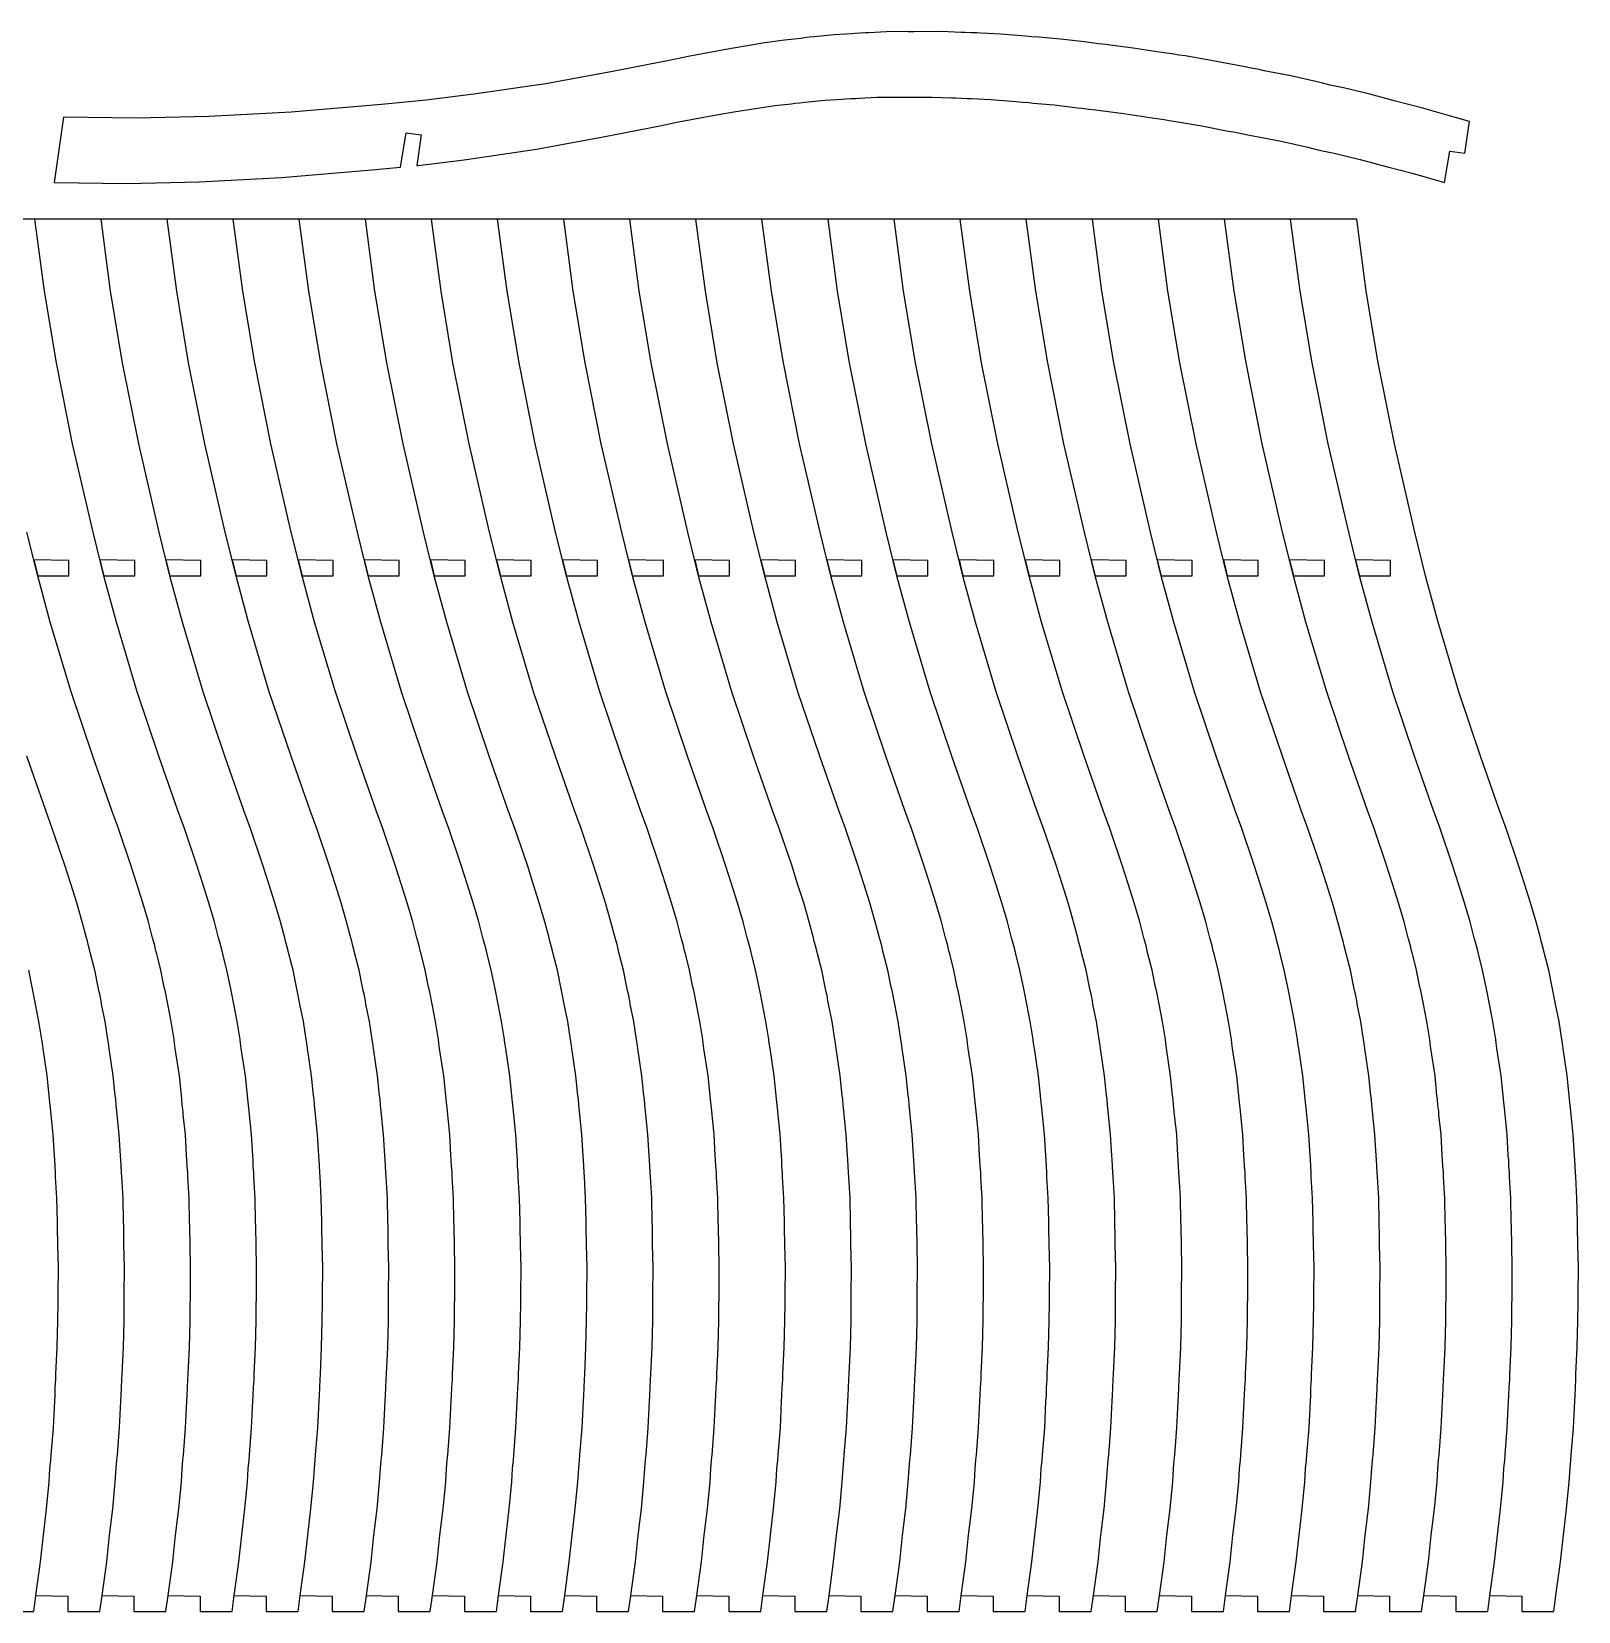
# Model space of a CAD drawing. Extents: x 4 to 592, y 12 to 324.
# Drawn here: x 287.2 to 592.1, y 13.1 to 324.4 of the extents above; entities that cross this region are included whole.
import ezdxf

# ---------------------------------------------------------------- set-up
doc = ezdxf.new("R2010")
doc.units = 0
doc.header["$MEASUREMENT"] = 0
for name, color, linetype in [('C1', 20, 'CONTINUOUS'), ('E1', 30, 'CONTINUOUS'), ('L1', 102, 'CONTINUOUS')]:
    doc.layers.add(name, color=color, linetype=linetype)

msp = doc.modelspace()

# ---------------------------------------------------------------- linework, layer by layer
at = {"layer": 'C1', "linetype": 'BYBLOCK'}
msp.add_lwpolyline([(388.571364, 314.111705), (374.36697, 312.040744), (364.99524, 310.89068), (364.996196, 310.897279), (356.164459, 310.02728), (338.360581, 308.538909), (322.12617, 307.666548), (307.840632, 307.358081), (293.527153, 307.533131), (291.660578, 294.643237), (305.974058, 294.468188), (320.259596, 294.776654), (336.494007, 295.649015), (354.297884, 297.137386), (359.910956, 297.69032), (361.044348, 304.470466), (364.003483, 304.041956), (363.129622, 298.007385), (363.397369, 298.033761), (372.500396, 299.15085), (386.70479, 301.221812), (399.860877, 303.644453), (411.003044, 305.811812), (414.72942, 306.598831), (422.174096, 307.990198), (426.011804, 308.624716), (429.864768, 309.263308), (433.720946, 309.814497), (436.975322, 310.168798), (437.629005, 310.25672), (438.605306, 310.373823), (439.590596, 310.469648), (440.244695, 310.523491), (443.530485, 310.878007), (446.9394, 311.06765), (447.623878, 311.122821), (448.646831, 311.190775), (449.678634, 311.235793), (450.364053, 311.255758), (453.804166, 311.446074), (457.418624, 311.493295), (458.139213, 311.484579), (459.225016, 311.471443), (464.676552, 311.501598), (468.53024, 311.337437), (469.304718, 311.323359), (470.461688, 311.255837), (471.623947, 311.226079), (472.395729, 311.175211), (476.273405, 311.018559), (480.428825, 310.660708), (481.263084, 310.608406), (482.510716, 310.482755), (483.762409, 310.395763), (484.594505, 310.306217), (488.769586, 309.959275), (493.323768, 309.387915), (494.237655, 309.293294), (495.603578, 309.103833), (496.973795, 308.953638), (497.884145, 308.821769), (502.449608, 308.265778), (507.583045, 307.477042), (510.434255, 307.042481), (511.431277, 306.878046), (512.716226, 306.692887), (517.834477, 305.81905), (523.065571, 304.7994), (524.114603, 304.614517), (525.67992, 304.290393), (527.250585, 304.004109), (528.292361, 303.782081), (533.51362, 302.766825), (538.710449, 301.596872), (539.747449, 301.34431), (541.299561, 300.966293), (543.89926, 300.429009), (549.064496, 299.170845), (554.166959, 297.793938), (559.276713, 296.493235), (565.687885, 294.643237), (566.737133, 300.842313), (569.696268, 300.413804), (570.599953, 306.654328), (567.55446, 307.533131), (561.143288, 309.383129), (556.033533, 310.683832), (550.93107, 312.060738), (545.765835, 313.318903), (543.166136, 313.856187), (541.614023, 314.234204), (540.577023, 314.486766), (535.380194, 315.656719), (530.158935, 316.671975), (529.117159, 316.894002), (527.546494, 317.180286), (525.981177, 317.504411), (524.932145, 317.689293), (519.701051, 318.708944), (514.5828, 319.582781), (513.297851, 319.767939), (512.300829, 319.932374), (509.449619, 320.366935), (504.316182, 321.155671), (499.750719, 321.711663), (498.84037, 321.843532), (497.470152, 321.993726), (496.10423, 322.183188), (495.190342, 322.277809), (490.636161, 322.849169), (486.461079, 323.196111), (485.628984, 323.285656), (484.37729, 323.372649), (483.129658, 323.498299), (482.295399, 323.550602), (478.139979, 323.908453), (474.262303, 324.065104), (473.490521, 324.115973), (472.328262, 324.145731), (471.171292, 324.213253), (470.396815, 324.227331), (466.543127, 324.391492), (461.09159, 324.361337), (460.005787, 324.374472), (459.285198, 324.383189), (455.67074, 324.335968), (452.230628, 324.145652), (451.545208, 324.125687), (450.513405, 324.080669), (449.490453, 324.012715), (448.805974, 323.957544), (445.397059, 323.767901), (442.111269, 323.413385), (441.457171, 323.359541), (440.471881, 323.263716), (439.495579, 323.146614), (438.841896, 323.058692), (435.58752, 322.704391), (431.731343, 322.153202), (427.878378, 321.51461), (424.040671, 320.880092), (416.595994, 319.488725), (412.869618, 318.701706), (401.727451, 316.534346)], close=True, dxfattribs=at)
msp.add_lwpolyline([(281.344932, 13.060106), (287.650548, 13.060106), (288.083816, 16.200106), (294.369273, 16.050106), (294.369273, 13.060106), (300.674889, 13.060106), (301.108158, 16.200106), (307.393615, 16.050106), (307.393615, 13.060106), (313.69923, 13.060106), (314.132499, 16.200106), (320.417956, 16.050106), (320.417956, 13.060106), (326.723571, 13.060106), (327.15684, 16.200106), (333.442297, 16.050106), (333.442297, 13.060106), (339.747912, 13.060106), (340.181181, 16.200106), (346.466638, 16.050106), (346.466638, 13.060106), (352.772253, 13.060106), (353.205522, 16.200106), (359.490979, 16.050106), (359.490979, 13.060106), (365.796595, 13.060106), (366.229863, 16.200106), (372.51532, 16.050106), (372.51532, 13.060106), (378.820936, 13.060106), (379.254204, 16.200106), (385.539661, 16.050106), (385.539661, 13.060106), (391.845277, 13.060106), (392.278546, 16.200106), (398.564003, 16.050106), (398.564003, 13.060106), (404.869618, 13.060106), (405.302887, 16.200106), (411.588344, 16.050106), (411.588344, 13.060106), (417.893959, 13.060106), (418.327228, 16.200106), (424.612685, 16.050106), (424.612685, 13.060106), (430.9183, 13.060106), (431.351569, 16.200106), (437.637026, 16.050106), (437.637026, 13.060106), (443.942641, 13.060106), (444.37591, 16.200106), (450.661367, 16.050106), (450.661367, 13.060106), (456.966983, 13.060106), (457.400251, 16.200106), (463.685708, 16.050106), (463.685708, 13.060106), (469.991324, 13.060106), (470.424592, 16.200106), (476.710049, 16.050106), (476.710049, 13.060106), (483.015665, 13.060106), (483.448933, 16.200106), (489.73439, 16.050106), (489.73439, 13.060106), (496.040006, 13.060106), (496.473275, 16.200106), (502.758732, 16.050106), (502.758732, 13.060106), (509.064347, 13.060106), (509.497616, 16.200106), (515.783073, 16.050106), (515.783073, 13.060106), (522.088688, 13.060106), (522.521957, 16.200106), (528.807414, 16.050106), (528.807414, 13.060106), (535.113029, 13.060106), (535.546298, 16.200106), (541.831755, 16.050106), (541.831755, 13.060106), (548.13737, 13.060106), (548.570639, 16.200106), (554.856096, 16.050106), (554.856096, 13.060106), (561.161712, 13.060106), (561.59498, 16.200106), (567.880437, 16.050106), (567.880437, 13.060106), (574.186053, 13.060106), (574.619321, 16.200106), (580.904778, 16.050106), (580.904778, 13.060106), (587.210394, 13.060106), (587.643663, 16.200106), (588.555751, 22.810228), (589.110726, 28.053645), (589.742163, 33.300767), (590.247088, 38.592996), (590.406251, 41.242859), (590.557926, 42.833125), (590.659264, 43.895616), (591.07236, 49.20647), (591.328855, 54.519332), (591.399289, 55.582174), (591.457519, 57.177654), (591.553965, 58.773264), (591.586598, 59.837963), (591.846032, 65.161188), (591.97733, 70.351838), (591.976426, 71.650059), (591.996276, 72.660355), (592.017732, 75.544411), (592.062631, 80.737894), (591.958587, 85.33591), (591.958629, 86.255761), (591.910901, 87.633359), (591.902651, 89.012334), (591.865322, 89.930348), (591.778104, 94.519402), (591.523116, 98.701107), (591.492486, 99.537446), (591.399195, 100.788686), (591.344745, 102.041446), (591.276946, 102.874589), (591.035572, 107.038399), (590.63488, 110.898497), (590.574616, 111.669602), (590.437499, 112.824128), (590.338513, 113.978832), (590.241452, 114.747332), (589.85163, 118.584766), (589.040503, 123.975706), (588.897892, 125.052183), (588.803248, 125.766583), (588.238511, 129.336962), (587.557142, 132.714288), (587.439153, 133.389771), (587.246727, 134.404471), (587.032871, 135.407125), (586.880174, 136.076631), (586.203942, 139.423178), (585.382185, 142.624242), (585.235156, 143.263872), (584.999114, 144.225258), (584.743302, 145.174699), (584.562606, 145.809034), (583.745564, 148.979039), (582.647419, 152.716417), (581.463234, 156.438089), (580.285268, 160.145245), (577.841335, 167.313669), (576.528397, 170.888787), (572.786579, 181.605323), (568.503491, 194.278403), (564.418215, 208.03937), (562.008063, 216.888334), (559.816855, 225.765423), (555.792298, 243.17221), (552.602319, 259.114015), (550.249715, 273.207879), (548.371631, 287.398691), (105.544033, 287.398691)], dxfattribs=at)
at = {"layer": 'E1', "linetype": 'BYBLOCK'}
for points in [[(294.529938, 220.139537), (287.657351, 220.289537), (288.432425, 217.149537), (294.529938, 217.149537)], [(307.55428, 220.139537), (300.681693, 220.289537), (301.456766, 217.149537), (307.55428, 217.149537)], [(320.578621, 220.139537), (313.706034, 220.289537), (314.481107, 217.149537), (320.578621, 217.149537)], [(333.602962, 220.139537), (326.730375, 220.289537), (327.505448, 217.149537), (333.602962, 217.149537)], [(346.627303, 220.139537), (339.754716, 220.289537), (340.529789, 217.149537), (346.627303, 217.149537)], [(359.651644, 220.139537), (352.779057, 220.289537), (353.55413, 217.149537), (359.651644, 217.149537)], [(372.675985, 220.139537), (365.803398, 220.289537), (366.578471, 217.149537), (372.675985, 217.149537)], [(385.700326, 220.139537), (378.827739, 220.289537), (379.602813, 217.149537), (385.700326, 217.149537)], [(398.724668, 220.139537), (391.852081, 220.289537), (392.627154, 217.149537), (398.724668, 217.149537)], [(411.749009, 220.139537), (404.876422, 220.289537), (405.651495, 217.149537), (411.749009, 217.149537)], [(424.77335, 220.139537), (417.900763, 220.289537), (418.675836, 217.149537), (424.77335, 217.149537)], [(437.797691, 220.139537), (430.925104, 220.289537), (431.700177, 217.149537), (437.797691, 217.149537)], [(450.822032, 220.139537), (443.949445, 220.289537), (444.724518, 217.149537), (450.822032, 217.149537)], [(463.846373, 220.139537), (456.973786, 220.289537), (457.748859, 217.149537), (463.846373, 217.149537)], [(476.870714, 220.139537), (469.998127, 220.289537), (470.7732, 217.149537), (476.870714, 217.149537)], [(489.895055, 220.139537), (483.022468, 220.289537), (483.797542, 217.149537), (489.895055, 217.149537)], [(502.919397, 220.139537), (496.04681, 220.289537), (496.821883, 217.149537), (502.919397, 217.149537)], [(515.943738, 220.139537), (509.071151, 220.289537), (509.846224, 217.149537), (515.943738, 217.149537)], [(528.968079, 220.139537), (522.095492, 220.289537), (522.870565, 217.149537), (528.968079, 217.149537)], [(541.99242, 220.139537), (535.119833, 220.289537), (535.894906, 217.149537), (541.99242, 217.149537)], [(555.016761, 220.139537), (548.144174, 220.289537), (548.919247, 217.149537), (555.016761, 217.149537)]]:
    msp.add_lwpolyline(points, close=True, dxfattribs=at)
at = {"layer": 'L1', "linetype": 'BYBLOCK'}
for points in [[(327.15684, 16.200106), (328.068929, 22.810228), (328.623904, 28.053645), (329.255341, 33.300767), (329.760266, 38.592996), (329.919429, 41.242859), (330.071104, 42.833125), (330.172442, 43.895616), (330.585538, 49.20647), (330.842033, 54.519332), (330.912467, 55.582174), (330.970697, 57.177654), (331.067143, 58.773264), (331.099776, 59.837963), (331.35921, 65.161188), (331.490508, 70.351838), (331.489604, 71.650059), (331.509454, 72.660355), (331.53091, 75.544411), (331.575809, 80.737894), (331.471765, 85.33591), (331.471807, 86.255761), (331.424079, 87.633359), (331.415829, 89.012334), (331.3785, 89.930348), (331.291282, 94.519402), (331.036294, 98.701107), (331.005664, 99.537446), (330.912373, 100.788686), (330.857923, 102.041446), (330.790124, 102.874589), (330.54875, 107.038399), (330.148058, 110.898497), (330.087794, 111.669602), (329.950677, 112.824128), (329.851691, 113.978832), (329.75463, 114.747332), (329.364808, 118.584766), (328.553681, 123.975706), (328.41107, 125.052183), (328.316426, 125.766583), (327.751689, 129.336962), (327.07032, 132.714288), (326.952331, 133.389771), (326.759905, 134.404471), (326.546049, 135.407125), (326.393352, 136.076631), (325.71712, 139.423178), (324.895363, 142.624242), (324.748334, 143.263872), (324.512292, 144.225258), (324.25648, 145.174699), (324.075784, 145.809034), (323.258742, 148.979039), (322.160597, 152.716417), (320.976412, 156.438089), (319.798446, 160.145245), (317.354513, 167.313669), (316.041575, 170.888787), (312.299757, 181.605323), (308.016669, 194.278403), (303.931393, 208.03937), (301.521241, 216.888334), (299.330033, 225.765423), (295.305476, 243.17221), (292.115497, 259.114015), (289.762893, 273.207879), (287.884809, 287.398691)], [(340.181181, 16.200106), (341.09327, 22.810228), (341.648245, 28.053645), (342.279682, 33.300767), (342.784607, 38.592996), (342.94377, 41.242859), (343.095445, 42.833125), (343.196783, 43.895616), (343.609879, 49.20647), (343.866374, 54.519332), (343.936808, 55.582174), (343.995038, 57.177654), (344.091484, 58.773264), (344.124117, 59.837963), (344.383551, 65.161188), (344.514849, 70.351838), (344.513945, 71.650059), (344.533795, 72.660355), (344.555251, 75.544411), (344.60015, 80.737894), (344.496106, 85.33591), (344.496148, 86.255761), (344.44842, 87.633359), (344.44017, 89.012334), (344.402841, 89.930348), (344.315623, 94.519402), (344.060635, 98.701107), (344.030005, 99.537446), (343.936714, 100.788686), (343.882264, 102.041446), (343.814465, 102.874589), (343.573091, 107.038399), (343.172399, 110.898497), (343.112135, 111.669602), (342.975018, 112.824128), (342.876032, 113.978832), (342.778971, 114.747332), (342.389149, 118.584766), (341.578022, 123.975706), (341.435411, 125.052183), (341.340767, 125.766583), (340.77603, 129.336962), (340.094661, 132.714288), (339.976672, 133.389771), (339.784246, 134.404471), (339.57039, 135.407125), (339.417693, 136.076631), (338.741461, 139.423178), (337.919704, 142.624242), (337.772675, 143.263872), (337.536633, 144.225258), (337.280821, 145.174699), (337.100125, 145.809034), (336.283083, 148.979039), (335.184938, 152.716417), (334.000753, 156.438089), (332.822787, 160.145245), (330.378854, 167.313669), (329.065916, 170.888787), (325.324098, 181.605323), (321.04101, 194.278403), (316.955734, 208.03937), (314.545582, 216.888334), (312.354374, 225.765423), (308.329817, 243.17221), (305.139838, 259.114015), (302.787234, 273.207879), (300.90915, 287.398691)], [(353.205522, 16.200106), (354.117611, 22.810228), (354.672586, 28.053645), (355.304023, 33.300767), (355.808948, 38.592996), (355.968111, 41.242859), (356.119786, 42.833125), (356.221124, 43.895616), (356.63422, 49.20647), (356.890715, 54.519332), (356.961149, 55.582174), (357.019379, 57.177654), (357.115825, 58.773264), (357.148458, 59.837963), (357.407892, 65.161188), (357.53919, 70.351838), (357.538286, 71.650059), (357.558136, 72.660355), (357.579592, 75.544411), (357.624491, 80.737894), (357.520447, 85.33591), (357.520489, 86.255761), (357.472761, 87.633359), (357.464511, 89.012334), (357.427182, 89.930348), (357.339964, 94.519402), (357.084976, 98.701107), (357.054346, 99.537446), (356.961055, 100.788686), (356.906605, 102.041446), (356.838806, 102.874589), (356.597432, 107.038399), (356.19674, 110.898497), (356.136476, 111.669602), (355.999359, 112.824128), (355.900373, 113.978832), (355.803312, 114.747332), (355.41349, 118.584766), (354.602363, 123.975706), (354.459752, 125.052183), (354.365108, 125.766583), (353.800371, 129.336962), (353.119002, 132.714288), (353.001013, 133.389771), (352.808587, 134.404471), (352.594731, 135.407125), (352.442034, 136.076631), (351.765802, 139.423178), (350.944045, 142.624242), (350.797016, 143.263872), (350.560974, 144.225258), (350.305162, 145.174699), (350.124466, 145.809034), (349.307424, 148.979039), (348.209279, 152.716417), (347.025094, 156.438089), (345.847128, 160.145245), (343.403195, 167.313669), (342.090257, 170.888787), (338.348439, 181.605323), (334.065351, 194.278403), (329.980075, 208.03937), (327.569923, 216.888334), (325.378715, 225.765423), (321.354158, 243.17221), (318.164179, 259.114015), (315.811575, 273.207879), (313.933491, 287.398691)], [(366.229863, 16.200106), (367.141952, 22.810228), (367.696927, 28.053645), (368.328364, 33.300767), (368.833289, 38.592996), (368.992452, 41.242859), (369.144127, 42.833125), (369.245465, 43.895616), (369.658561, 49.20647), (369.915056, 54.519332), (369.98549, 55.582174), (370.04372, 57.177654), (370.140166, 58.773264), (370.172799, 59.837963), (370.432233, 65.161188), (370.563531, 70.351838), (370.562627, 71.650059), (370.582477, 72.660355), (370.603933, 75.544411), (370.648832, 80.737894), (370.544788, 85.33591), (370.54483, 86.255761), (370.497102, 87.633359), (370.488852, 89.012334), (370.451523, 89.930348), (370.364305, 94.519402), (370.109317, 98.701107), (370.078687, 99.537446), (369.985396, 100.788686), (369.930946, 102.041446), (369.863147, 102.874589), (369.621773, 107.038399), (369.221081, 110.898497), (369.160817, 111.669602), (369.0237, 112.824128), (368.924714, 113.978832), (368.827653, 114.747332), (368.437831, 118.584766), (367.626704, 123.975706), (367.484093, 125.052183), (367.389449, 125.766583), (366.824712, 129.336962), (366.143343, 132.714288), (366.025354, 133.389771), (365.832928, 134.404471), (365.619072, 135.407125), (365.466375, 136.076631), (364.790143, 139.423178), (363.968386, 142.624242), (363.821357, 143.263872), (363.585315, 144.225258), (363.329503, 145.174699), (363.148807, 145.809034), (362.331765, 148.979039), (361.23362, 152.716417), (360.049435, 156.438089), (358.871469, 160.145245), (356.427536, 167.313669), (355.114598, 170.888787), (351.37278, 181.605323), (347.089692, 194.278403), (343.004416, 208.03937), (340.594264, 216.888334), (338.403056, 225.765423), (334.378499, 243.17221), (331.18852, 259.114015), (328.835916, 273.207879), (326.957832, 287.398691)], [(379.254204, 16.200106), (380.166293, 22.810228), (380.721268, 28.053645), (381.352705, 33.300767), (381.85763, 38.592996), (382.016793, 41.242859), (382.168468, 42.833125), (382.269806, 43.895616), (382.682902, 49.20647), (382.939397, 54.519332), (383.009831, 55.582174), (383.068061, 57.177654), (383.164507, 58.773264), (383.19714, 59.837963), (383.456574, 65.161188), (383.587872, 70.351838), (383.586968, 71.650059), (383.606818, 72.660355), (383.628274, 75.544411), (383.673173, 80.737894), (383.569129, 85.33591), (383.569171, 86.255761), (383.521443, 87.633359), (383.513193, 89.012334), (383.475864, 89.930348), (383.388646, 94.519402), (383.133658, 98.701107), (383.103028, 99.537446), (383.009737, 100.788686), (382.955287, 102.041446), (382.887488, 102.874589), (382.646114, 107.038399), (382.245422, 110.898497), (382.185158, 111.669602), (382.048041, 112.824128), (381.949055, 113.978832), (381.851994, 114.747332), (381.462172, 118.584766), (380.651045, 123.975706), (380.508434, 125.052183), (380.41379, 125.766583), (379.849053, 129.336962), (379.167684, 132.714288), (379.049695, 133.389771), (378.857269, 134.404471), (378.643413, 135.407125), (378.490716, 136.076631), (377.814484, 139.423178), (376.992727, 142.624242), (376.845698, 143.263872), (376.609656, 144.225258), (376.353844, 145.174699), (376.173148, 145.809034), (375.356106, 148.979039), (374.257961, 152.716417), (373.073776, 156.438089), (371.89581, 160.145245), (369.451877, 167.313669), (368.138939, 170.888787), (364.397121, 181.605323), (360.114033, 194.278403), (356.028757, 208.03937), (353.618605, 216.888334), (351.427397, 225.765423), (347.40284, 243.17221), (344.212861, 259.114015), (341.860257, 273.207879), (339.982173, 287.398691)], [(392.278546, 16.200106), (393.190634, 22.810228), (393.745609, 28.053645), (394.377046, 33.300767), (394.881971, 38.592996), (395.041134, 41.242859), (395.192809, 42.833125), (395.294147, 43.895616), (395.707243, 49.20647), (395.963738, 54.519332), (396.034172, 55.582174), (396.092402, 57.177654), (396.188848, 58.773264), (396.221481, 59.837963), (396.480915, 65.161188), (396.612213, 70.351838), (396.611309, 71.650059), (396.631159, 72.660355), (396.652615, 75.544411), (396.697514, 80.737894), (396.59347, 85.33591), (396.593512, 86.255761), (396.545784, 87.633359), (396.537534, 89.012334), (396.500205, 89.930348), (396.412987, 94.519402), (396.157999, 98.701107), (396.127369, 99.537446), (396.034078, 100.788686), (395.979628, 102.041446), (395.911829, 102.874589), (395.670455, 107.038399), (395.269763, 110.898497), (395.209499, 111.669602), (395.072382, 112.824128), (394.973396, 113.978832), (394.876335, 114.747332), (394.486513, 118.584766), (393.675386, 123.975706), (393.532775, 125.052183), (393.438131, 125.766583), (392.873394, 129.336962), (392.192025, 132.714288), (392.074036, 133.389771), (391.88161, 134.404471), (391.667754, 135.407125), (391.515057, 136.076631), (390.838825, 139.423178), (390.017068, 142.624242), (389.870039, 143.263872), (389.633997, 144.225258), (389.378185, 145.174699), (389.197489, 145.809034), (388.380447, 148.979039), (387.282302, 152.716417), (386.098117, 156.438089), (384.920151, 160.145245), (382.476218, 167.313669), (381.16328, 170.888787), (377.421462, 181.605323), (373.138374, 194.278403), (369.053098, 208.03937), (366.642946, 216.888334), (364.451738, 225.765423), (360.427181, 243.17221), (357.237202, 259.114015), (354.884598, 273.207879), (353.006514, 287.398691)], [(405.302887, 16.200106), (406.214976, 22.810228), (406.769951, 28.053645), (407.401388, 33.300767), (407.906313, 38.592996), (408.065476, 41.242859), (408.217151, 42.833125), (408.318489, 43.895616), (408.731585, 49.20647), (408.98808, 54.519332), (409.058514, 55.582174), (409.116744, 57.177654), (409.21319, 58.773264), (409.245823, 59.837963), (409.505257, 65.161188), (409.636555, 70.351838), (409.635651, 71.650059), (409.655501, 72.660355), (409.676957, 75.544411), (409.721856, 80.737894), (409.617812, 85.33591), (409.617854, 86.255761), (409.570126, 87.633359), (409.561876, 89.012334), (409.524547, 89.930348), (409.437329, 94.519402), (409.182341, 98.701107), (409.151711, 99.537446), (409.05842, 100.788686), (409.00397, 102.041446), (408.936171, 102.874589), (408.694797, 107.038399), (408.294105, 110.898497), (408.233841, 111.669602), (408.096724, 112.824128), (407.997738, 113.978832), (407.900677, 114.747332), (407.510855, 118.584766), (406.699728, 123.975706), (406.557117, 125.052183), (406.462473, 125.766583), (405.897736, 129.336962), (405.216367, 132.714288), (405.098378, 133.389771), (404.905952, 134.404471), (404.692096, 135.407125), (404.539399, 136.076631), (403.863167, 139.423178), (403.04141, 142.624242), (402.894381, 143.263872), (402.658339, 144.225258), (402.402527, 145.174699), (402.221831, 145.809034), (401.404789, 148.979039), (400.306644, 152.716417), (399.122459, 156.438089), (397.944493, 160.145245), (395.50056, 167.313669), (394.187622, 170.888787), (390.445804, 181.605323), (386.162716, 194.278403), (382.07744, 208.03937), (379.667288, 216.888334), (377.47608, 225.765423), (373.451523, 243.17221), (370.261544, 259.114015), (367.90894, 273.207879), (366.030856, 287.398691)], [(418.327228, 16.200106), (419.239317, 22.810228), (419.794292, 28.053645), (420.425729, 33.300767), (420.930654, 38.592996), (421.089817, 41.242859), (421.241492, 42.833125), (421.34283, 43.895616), (421.755926, 49.20647), (422.012421, 54.519332), (422.082855, 55.582174), (422.141085, 57.177654), (422.237531, 58.773264), (422.270164, 59.837963), (422.529598, 65.161188), (422.660896, 70.351838), (422.659992, 71.650059), (422.679842, 72.660355), (422.701298, 75.544411), (422.746197, 80.737894), (422.642153, 85.33591), (422.642195, 86.255761), (422.594467, 87.633359), (422.586217, 89.012334), (422.548888, 89.930348), (422.46167, 94.519402), (422.206682, 98.701107), (422.176052, 99.537446), (422.082761, 100.788686), (422.028311, 102.041446), (421.960512, 102.874589), (421.719138, 107.038399), (421.318446, 110.898497), (421.258182, 111.669602), (421.121065, 112.824128), (421.022079, 113.978832), (420.925018, 114.747332), (420.535196, 118.584766), (419.724069, 123.975706), (419.581458, 125.052183), (419.486814, 125.766583), (418.922077, 129.336962), (418.240708, 132.714288), (418.122719, 133.389771), (417.930293, 134.404471), (417.716437, 135.407125), (417.56374, 136.076631), (416.887508, 139.423178), (416.065751, 142.624242), (415.918722, 143.263872), (415.68268, 144.225258), (415.426868, 145.174699), (415.246172, 145.809034), (414.42913, 148.979039), (413.330985, 152.716417), (412.1468, 156.438089), (410.968834, 160.145245), (408.524901, 167.313669), (407.211963, 170.888787), (403.470145, 181.605323), (399.187057, 194.278403), (395.101781, 208.03937), (392.691629, 216.888334), (390.500421, 225.765423), (386.475864, 243.17221), (383.285885, 259.114015), (380.933281, 273.207879), (379.055197, 287.398691)], [(431.351569, 16.200106), (432.263658, 22.810228), (432.818633, 28.053645), (433.45007, 33.300767), (433.954995, 38.592996), (434.114158, 41.242859), (434.265833, 42.833125), (434.367171, 43.895616), (434.780267, 49.20647), (435.036762, 54.519332), (435.107196, 55.582174), (435.165426, 57.177654), (435.261872, 58.773264), (435.294505, 59.837963), (435.553939, 65.161188), (435.685237, 70.351838), (435.684333, 71.650059), (435.704183, 72.660355), (435.725639, 75.544411), (435.770538, 80.737894), (435.666494, 85.33591), (435.666536, 86.255761), (435.618808, 87.633359), (435.610558, 89.012334), (435.573229, 89.930348), (435.486011, 94.519402), (435.231023, 98.701107), (435.200393, 99.537446), (435.107102, 100.788686), (435.052652, 102.041446), (434.984853, 102.874589), (434.743479, 107.038399), (434.342787, 110.898497), (434.282523, 111.669602), (434.145406, 112.824128), (434.04642, 113.978832), (433.949359, 114.747332), (433.559537, 118.584766), (432.74841, 123.975706), (432.605799, 125.052183), (432.511155, 125.766583), (431.946418, 129.336962), (431.265049, 132.714288), (431.14706, 133.389771), (430.954634, 134.404471), (430.740778, 135.407125), (430.588081, 136.076631), (429.911849, 139.423178), (429.090092, 142.624242), (428.943063, 143.263872), (428.707021, 144.225258), (428.451209, 145.174699), (428.270513, 145.809034), (427.453471, 148.979039), (426.355326, 152.716417), (425.171141, 156.438089), (423.993175, 160.145245), (421.549242, 167.313669), (420.236304, 170.888787), (416.494486, 181.605323), (412.211398, 194.278403), (408.126122, 208.03937), (405.71597, 216.888334), (403.524762, 225.765423), (399.500205, 243.17221), (396.310226, 259.114015), (393.957622, 273.207879), (392.079538, 287.398691)], [(444.37591, 16.200106), (445.287999, 22.810228), (445.842974, 28.053645), (446.474411, 33.300767), (446.979336, 38.592996), (447.138499, 41.242859), (447.290174, 42.833125), (447.391512, 43.895616), (447.804608, 49.20647), (448.061103, 54.519332), (448.131537, 55.582174), (448.189767, 57.177654), (448.286213, 58.773264), (448.318846, 59.837963), (448.57828, 65.161188), (448.709578, 70.351838), (448.708674, 71.650059), (448.728524, 72.660355), (448.74998, 75.544411), (448.794879, 80.737894), (448.690835, 85.33591), (448.690877, 86.255761), (448.643149, 87.633359), (448.634899, 89.012334), (448.59757, 89.930348), (448.510352, 94.519402), (448.255364, 98.701107), (448.224734, 99.537446), (448.131443, 100.788686), (448.076993, 102.041446), (448.009194, 102.874589), (447.76782, 107.038399), (447.367128, 110.898497), (447.306864, 111.669602), (447.169747, 112.824128), (447.070761, 113.978832), (446.9737, 114.747332), (446.583878, 118.584766), (445.772751, 123.975706), (445.63014, 125.052183), (445.535496, 125.766583), (444.970759, 129.336962), (444.28939, 132.714288), (444.171401, 133.389771), (443.978975, 134.404471), (443.765119, 135.407125), (443.612422, 136.076631), (442.93619, 139.423178), (442.114433, 142.624242), (441.967404, 143.263872), (441.731362, 144.225258), (441.47555, 145.174699), (441.294854, 145.809034), (440.477812, 148.979039), (439.379667, 152.716417), (438.195482, 156.438089), (437.017516, 160.145245), (434.573583, 167.313669), (433.260645, 170.888787), (429.518827, 181.605323), (425.235739, 194.278403), (421.150463, 208.03937), (418.740311, 216.888334), (416.549103, 225.765423), (412.524546, 243.17221), (409.334567, 259.114015), (406.981963, 273.207879), (405.103879, 287.398691)], [(457.400251, 16.200106), (458.31234, 22.810228), (458.867315, 28.053645), (459.498752, 33.300767), (460.003677, 38.592996), (460.16284, 41.242859), (460.314515, 42.833125), (460.415853, 43.895616), (460.828949, 49.20647), (461.085444, 54.519332), (461.155878, 55.582174), (461.214108, 57.177654), (461.310554, 58.773264), (461.343187, 59.837963), (461.602621, 65.161188), (461.733919, 70.351838), (461.733015, 71.650059), (461.752865, 72.660355), (461.774321, 75.544411), (461.81922, 80.737894), (461.715176, 85.33591), (461.715218, 86.255761), (461.66749, 87.633359), (461.65924, 89.012334), (461.621911, 89.930348), (461.534693, 94.519402), (461.279705, 98.701107), (461.249075, 99.537446), (461.155784, 100.788686), (461.101334, 102.041446), (461.033535, 102.874589), (460.792161, 107.038399), (460.391469, 110.898497), (460.331205, 111.669602), (460.194088, 112.824128), (460.095102, 113.978832), (459.998041, 114.747332), (459.608219, 118.584766), (458.797092, 123.975706), (458.654481, 125.052183), (458.559837, 125.766583), (457.9951, 129.336962), (457.313731, 132.714288), (457.195742, 133.389771), (457.003316, 134.404471), (456.78946, 135.407125), (456.636763, 136.076631), (455.960531, 139.423178), (455.138774, 142.624242), (454.991745, 143.263872), (454.755703, 144.225258), (454.499891, 145.174699), (454.319195, 145.809034), (453.502153, 148.979039), (452.404008, 152.716417), (451.219823, 156.438089), (450.041857, 160.145245), (447.597924, 167.313669), (446.284986, 170.888787), (442.543168, 181.605323), (438.26008, 194.278403), (434.174804, 208.03937), (431.764652, 216.888334), (429.573444, 225.765423), (425.548887, 243.17221), (422.358908, 259.114015), (420.006304, 273.207879), (418.12822, 287.398691)], [(470.424592, 16.200106), (471.336681, 22.810228), (471.891656, 28.053645), (472.523093, 33.300767), (473.028018, 38.592996), (473.187181, 41.242859), (473.338856, 42.833125), (473.440194, 43.895616), (473.85329, 49.20647), (474.109785, 54.519332), (474.180219, 55.582174), (474.238449, 57.177654), (474.334895, 58.773264), (474.367528, 59.837963), (474.626962, 65.161188), (474.75826, 70.351838), (474.757356, 71.650059), (474.777206, 72.660355), (474.798662, 75.544411), (474.843561, 80.737894), (474.739517, 85.33591), (474.739559, 86.255761), (474.691831, 87.633359), (474.683581, 89.012334), (474.646252, 89.930348), (474.559034, 94.519402), (474.304046, 98.701107), (474.273416, 99.537446), (474.180125, 100.788686), (474.125675, 102.041446), (474.057876, 102.874589), (473.816502, 107.038399), (473.41581, 110.898497), (473.355546, 111.669602), (473.218429, 112.824128), (473.119443, 113.978832), (473.022382, 114.747332), (472.63256, 118.584766), (471.821433, 123.975706), (471.678822, 125.052183), (471.584178, 125.766583), (471.019441, 129.336962), (470.338072, 132.714288), (470.220083, 133.389771), (470.027657, 134.404471), (469.813801, 135.407125), (469.661104, 136.076631), (468.984872, 139.423178), (468.163115, 142.624242), (468.016086, 143.263872), (467.780044, 144.225258), (467.524232, 145.174699), (467.343536, 145.809034), (466.526494, 148.979039), (465.428349, 152.716417), (464.244164, 156.438089), (463.066198, 160.145245), (460.622265, 167.313669), (459.309327, 170.888787), (455.567509, 181.605323), (451.284421, 194.278403), (447.199145, 208.03937), (444.788993, 216.888334), (442.597785, 225.765423), (438.573228, 243.17221), (435.383249, 259.114015), (433.030645, 273.207879), (431.152561, 287.398691)], [(483.448933, 16.200106), (484.361022, 22.810228), (484.915997, 28.053645), (485.547434, 33.300767), (486.052359, 38.592996), (486.211522, 41.242859), (486.363197, 42.833125), (486.464535, 43.895616), (486.877631, 49.20647), (487.134126, 54.519332), (487.20456, 55.582174), (487.26279, 57.177654), (487.359236, 58.773264), (487.391869, 59.837963), (487.651303, 65.161188), (487.782601, 70.351838), (487.781697, 71.650059), (487.801547, 72.660355), (487.823003, 75.544411), (487.867902, 80.737894), (487.763858, 85.33591), (487.7639, 86.255761), (487.716172, 87.633359), (487.707922, 89.012334), (487.670593, 89.930348), (487.583375, 94.519402), (487.328387, 98.701107), (487.297757, 99.537446), (487.204466, 100.788686), (487.150016, 102.041446), (487.082217, 102.874589), (486.840843, 107.038399), (486.440151, 110.898497), (486.379887, 111.669602), (486.24277, 112.824128), (486.143784, 113.978832), (486.046723, 114.747332), (485.656901, 118.584766), (484.845774, 123.975706), (484.703163, 125.052183), (484.608519, 125.766583), (484.043782, 129.336962), (483.362413, 132.714288), (483.244424, 133.389771), (483.051998, 134.404471), (482.838142, 135.407125), (482.685445, 136.076631), (482.009213, 139.423178), (481.187456, 142.624242), (481.040427, 143.263872), (480.804385, 144.225258), (480.548573, 145.174699), (480.367877, 145.809034), (479.550835, 148.979039), (478.45269, 152.716417), (477.268505, 156.438089), (476.090539, 160.145245), (473.646606, 167.313669), (472.333668, 170.888787), (468.59185, 181.605323), (464.308762, 194.278403), (460.223486, 208.03937), (457.813334, 216.888334), (455.622126, 225.765423), (451.597569, 243.17221), (448.40759, 259.114015), (446.054986, 273.207879), (444.176902, 287.398691)], [(496.473275, 16.200106), (497.385363, 22.810228), (497.940338, 28.053645), (498.571775, 33.300767), (499.0767, 38.592996), (499.235863, 41.242859), (499.387538, 42.833125), (499.488876, 43.895616), (499.901972, 49.20647), (500.158467, 54.519332), (500.228901, 55.582174), (500.287131, 57.177654), (500.383577, 58.773264), (500.41621, 59.837963), (500.675644, 65.161188), (500.806942, 70.351838), (500.806038, 71.650059), (500.825888, 72.660355), (500.847344, 75.544411), (500.892243, 80.737894), (500.788199, 85.33591), (500.788241, 86.255761), (500.740513, 87.633359), (500.732263, 89.012334), (500.694934, 89.930348), (500.607716, 94.519402), (500.352728, 98.701107), (500.322098, 99.537446), (500.228807, 100.788686), (500.174357, 102.041446), (500.106558, 102.874589), (499.865184, 107.038399), (499.464492, 110.898497), (499.404228, 111.669602), (499.267111, 112.824128), (499.168125, 113.978832), (499.071064, 114.747332), (498.681242, 118.584766), (497.870115, 123.975706), (497.727504, 125.052183), (497.63286, 125.766583), (497.068123, 129.336962), (496.386754, 132.714288), (496.268765, 133.389771), (496.076339, 134.404471), (495.862483, 135.407125), (495.709786, 136.076631), (495.033554, 139.423178), (494.211797, 142.624242), (494.064768, 143.263872), (493.828726, 144.225258), (493.572914, 145.174699), (493.392218, 145.809034), (492.575176, 148.979039), (491.477031, 152.716417), (490.292846, 156.438089), (489.11488, 160.145245), (486.670947, 167.313669), (485.358009, 170.888787), (481.616191, 181.605323), (477.333103, 194.278403), (473.247827, 208.03937), (470.837675, 216.888334), (468.646467, 225.765423), (464.62191, 243.17221), (461.431931, 259.114015), (459.079327, 273.207879), (457.201243, 287.398691)], [(509.497616, 16.200106), (510.409705, 22.810228), (510.96468, 28.053645), (511.596117, 33.300767), (512.101042, 38.592996), (512.260205, 41.242859), (512.41188, 42.833125), (512.513218, 43.895616), (512.926314, 49.20647), (513.182809, 54.519332), (513.253243, 55.582174), (513.311473, 57.177654), (513.407919, 58.773264), (513.440552, 59.837963), (513.699986, 65.161188), (513.831284, 70.351838), (513.83038, 71.650059), (513.85023, 72.660355), (513.871686, 75.544411), (513.916585, 80.737894), (513.812541, 85.33591), (513.812583, 86.255761), (513.764855, 87.633359), (513.756605, 89.012334), (513.719276, 89.930348), (513.632058, 94.519402), (513.37707, 98.701107), (513.34644, 99.537446), (513.253149, 100.788686), (513.198699, 102.041446), (513.1309, 102.874589), (512.889526, 107.038399), (512.488834, 110.898497), (512.42857, 111.669602), (512.291453, 112.824128), (512.192467, 113.978832), (512.095406, 114.747332), (511.705584, 118.584766), (510.894457, 123.975706), (510.751846, 125.052183), (510.657202, 125.766583), (510.092465, 129.336962), (509.411096, 132.714288), (509.293107, 133.389771), (509.100681, 134.404471), (508.886825, 135.407125), (508.734128, 136.076631), (508.057896, 139.423178), (507.236139, 142.624242), (507.08911, 143.263872), (506.853068, 144.225258), (506.597256, 145.174699), (506.41656, 145.809034), (505.599518, 148.979039), (504.501373, 152.716417), (503.317188, 156.438089), (502.139222, 160.145245), (499.695289, 167.313669), (498.382351, 170.888787), (494.640533, 181.605323), (490.357445, 194.278403), (486.272169, 208.03937), (483.862017, 216.888334), (481.670809, 225.765423), (477.646252, 243.17221), (474.456273, 259.114015), (472.103669, 273.207879), (470.225585, 287.398691)], [(522.521957, 16.200106), (523.434046, 22.810228), (523.989021, 28.053645), (524.620458, 33.300767), (525.125383, 38.592996), (525.284546, 41.242859), (525.436221, 42.833125), (525.537559, 43.895616), (525.950655, 49.20647), (526.20715, 54.519332), (526.277584, 55.582174), (526.335814, 57.177654), (526.43226, 58.773264), (526.464893, 59.837963), (526.724327, 65.161188), (526.855625, 70.351838), (526.854721, 71.650059), (526.874571, 72.660355), (526.896027, 75.544411), (526.940926, 80.737894), (526.836882, 85.33591), (526.836924, 86.255761), (526.789196, 87.633359), (526.780946, 89.012334), (526.743617, 89.930348), (526.656399, 94.519402), (526.401411, 98.701107), (526.370781, 99.537446), (526.27749, 100.788686), (526.22304, 102.041446), (526.155241, 102.874589), (525.913867, 107.038399), (525.513175, 110.898497), (525.452911, 111.669602), (525.315794, 112.824128), (525.216808, 113.978832), (525.119747, 114.747332), (524.729925, 118.584766), (523.918798, 123.975706), (523.776187, 125.052183), (523.681543, 125.766583), (523.116806, 129.336962), (522.435437, 132.714288), (522.317448, 133.389771), (522.125022, 134.404471), (521.911166, 135.407125), (521.758469, 136.076631), (521.082237, 139.423178), (520.26048, 142.624242), (520.113451, 143.263872), (519.877409, 144.225258), (519.621597, 145.174699), (519.440901, 145.809034), (518.623859, 148.979039), (517.525714, 152.716417), (516.341529, 156.438089), (515.163563, 160.145245), (512.71963, 167.313669), (511.406692, 170.888787), (507.664874, 181.605323), (503.381786, 194.278403), (499.29651, 208.03937), (496.886358, 216.888334), (494.69515, 225.765423), (490.670593, 243.17221), (487.480614, 259.114015), (485.12801, 273.207879), (483.249926, 287.398691)], [(535.546298, 16.200106), (536.458387, 22.810228), (537.013362, 28.053645), (537.644799, 33.300767), (538.149724, 38.592996), (538.308887, 41.242859), (538.460562, 42.833125), (538.5619, 43.895616), (538.974996, 49.20647), (539.231491, 54.519332), (539.301925, 55.582174), (539.360155, 57.177654), (539.456601, 58.773264), (539.489234, 59.837963), (539.748668, 65.161188), (539.879966, 70.351838), (539.879062, 71.650059), (539.898912, 72.660355), (539.920368, 75.544411), (539.965267, 80.737894), (539.861223, 85.33591), (539.861265, 86.255761), (539.813537, 87.633359), (539.805287, 89.012334), (539.767958, 89.930348), (539.68074, 94.519402), (539.425752, 98.701107), (539.395122, 99.537446), (539.301831, 100.788686), (539.247381, 102.041446), (539.179582, 102.874589), (538.938208, 107.038399), (538.537516, 110.898497), (538.477252, 111.669602), (538.340135, 112.824128), (538.241149, 113.978832), (538.144088, 114.747332), (537.754266, 118.584766), (536.943139, 123.975706), (536.800528, 125.052183), (536.705884, 125.766583), (536.141147, 129.336962), (535.459778, 132.714288), (535.341789, 133.389771), (535.149363, 134.404471), (534.935507, 135.407125), (534.78281, 136.076631), (534.106578, 139.423178), (533.284821, 142.624242), (533.137792, 143.263872), (532.90175, 144.225258), (532.645938, 145.174699), (532.465242, 145.809034), (531.6482, 148.979039), (530.550055, 152.716417), (529.36587, 156.438089), (528.187904, 160.145245), (525.743971, 167.313669), (524.431033, 170.888787), (520.689215, 181.605323), (516.406127, 194.278403), (512.320851, 208.03937), (509.910699, 216.888334), (507.719491, 225.765423), (503.694934, 243.17221), (500.504955, 259.114015), (498.152351, 273.207879), (496.274267, 287.398691)], [(548.570639, 16.200106), (549.482728, 22.810228), (550.037703, 28.053645), (550.66914, 33.300767), (551.174065, 38.592996), (551.333228, 41.242859), (551.484903, 42.833125), (551.586241, 43.895616), (551.999337, 49.20647), (552.255832, 54.519332), (552.326266, 55.582174), (552.384496, 57.177654), (552.480942, 58.773264), (552.513575, 59.837963), (552.773009, 65.161188), (552.904307, 70.351838), (552.903403, 71.650059), (552.923253, 72.660355), (552.944709, 75.544411), (552.989608, 80.737894), (552.885564, 85.33591), (552.885606, 86.255761), (552.837878, 87.633359), (552.829628, 89.012334), (552.792299, 89.930348), (552.705081, 94.519402), (552.450093, 98.701107), (552.419463, 99.537446), (552.326172, 100.788686), (552.271722, 102.041446), (552.203923, 102.874589), (551.962549, 107.038399), (551.561857, 110.898497), (551.501593, 111.669602), (551.364476, 112.824128), (551.26549, 113.978832), (551.168429, 114.747332), (550.778607, 118.584766), (549.96748, 123.975706), (549.824869, 125.052183), (549.730225, 125.766583), (549.165488, 129.336962), (548.484119, 132.714288), (548.36613, 133.389771), (548.173704, 134.404471), (547.959848, 135.407125), (547.807151, 136.076631), (547.130919, 139.423178), (546.309162, 142.624242), (546.162133, 143.263872), (545.926091, 144.225258), (545.670279, 145.174699), (545.489583, 145.809034), (544.672541, 148.979039), (543.574396, 152.716417), (542.390211, 156.438089), (541.212245, 160.145245), (538.768312, 167.313669), (537.455374, 170.888787), (533.713556, 181.605323), (529.430468, 194.278403), (525.345192, 208.03937), (522.93504, 216.888334), (520.743832, 225.765423), (516.719275, 243.17221), (513.529296, 259.114015), (511.176692, 273.207879), (509.298608, 287.398691)], [(561.59498, 16.200106), (562.507069, 22.810228), (563.062044, 28.053645), (563.693481, 33.300767), (564.198406, 38.592996), (564.357569, 41.242859), (564.509244, 42.833125), (564.610582, 43.895616), (565.023678, 49.20647), (565.280173, 54.519332), (565.350607, 55.582174), (565.408837, 57.177654), (565.505283, 58.773264), (565.537916, 59.837963), (565.79735, 65.161188), (565.928648, 70.351838), (565.927744, 71.650059), (565.947594, 72.660355), (565.96905, 75.544411), (566.013949, 80.737894), (565.909905, 85.33591), (565.909947, 86.255761), (565.862219, 87.633359), (565.853969, 89.012334), (565.81664, 89.930348), (565.729422, 94.519402), (565.474434, 98.701107), (565.443804, 99.537446), (565.350513, 100.788686), (565.296063, 102.041446), (565.228264, 102.874589), (564.98689, 107.038399), (564.586198, 110.898497), (564.525934, 111.669602), (564.388817, 112.824128), (564.289831, 113.978832), (564.19277, 114.747332), (563.802948, 118.584766), (562.991821, 123.975706), (562.84921, 125.052183), (562.754566, 125.766583), (562.189829, 129.336962), (561.50846, 132.714288), (561.390471, 133.389771), (561.198045, 134.404471), (560.984189, 135.407125), (560.831492, 136.076631), (560.15526, 139.423178), (559.333503, 142.624242), (559.186474, 143.263872), (558.950432, 144.225258), (558.69462, 145.174699), (558.513924, 145.809034), (557.696882, 148.979039), (556.598737, 152.716417), (555.414552, 156.438089), (554.236586, 160.145245), (551.792653, 167.313669), (550.479715, 170.888787), (546.737897, 181.605323), (542.454809, 194.278403), (538.369533, 208.03937), (535.959381, 216.888334), (533.768173, 225.765423), (529.743616, 243.17221), (526.553637, 259.114015), (524.201033, 273.207879), (522.322949, 287.398691)], [(574.619321, 16.200106), (575.53141, 22.810228), (576.086385, 28.053645), (576.717822, 33.300767), (577.222747, 38.592996), (577.38191, 41.242859), (577.533585, 42.833125), (577.634923, 43.895616), (578.048019, 49.20647), (578.304514, 54.519332), (578.374948, 55.582174), (578.433178, 57.177654), (578.529624, 58.773264), (578.562257, 59.837963), (578.821691, 65.161188), (578.952989, 70.351838), (578.952085, 71.650059), (578.971935, 72.660355), (578.993391, 75.544411), (579.03829, 80.737894), (578.934246, 85.33591), (578.934288, 86.255761), (578.88656, 87.633359), (578.87831, 89.012334), (578.840981, 89.930348), (578.753763, 94.519402), (578.498775, 98.701107), (578.468145, 99.537446), (578.374854, 100.788686), (578.320404, 102.041446), (578.252605, 102.874589), (578.011231, 107.038399), (577.610539, 110.898497), (577.550275, 111.669602), (577.413158, 112.824128), (577.314172, 113.978832), (577.217111, 114.747332), (576.827289, 118.584766), (576.016162, 123.975706), (575.873551, 125.052183), (575.778907, 125.766583), (575.21417, 129.336962), (574.532801, 132.714288), (574.414812, 133.389771), (574.222386, 134.404471), (574.00853, 135.407125), (573.855833, 136.076631), (573.179601, 139.423178), (572.357844, 142.624242), (572.210815, 143.263872), (571.974773, 144.225258), (571.718961, 145.174699), (571.538265, 145.809034), (570.721223, 148.979039), (569.623078, 152.716417), (568.438893, 156.438089), (567.260927, 160.145245), (564.816994, 167.313669), (563.504056, 170.888787), (559.762238, 181.605323), (555.47915, 194.278403), (551.393874, 208.03937), (548.983722, 216.888334), (546.792514, 225.765423), (542.767957, 243.17221), (539.577978, 259.114015), (537.225374, 273.207879), (535.34729, 287.398691)], [(314.132499, 16.200106), (315.044588, 22.810228), (315.599563, 28.053645), (316.231, 33.300767), (316.735925, 38.592996), (316.895088, 41.242859), (317.046763, 42.833125), (317.148101, 43.895616), (317.561197, 49.20647), (317.817692, 54.519332), (317.888126, 55.582174), (317.946356, 57.177654), (318.042802, 58.773264), (318.075435, 59.837963), (318.334869, 65.161188), (318.466167, 70.351838), (318.465263, 71.650059), (318.485113, 72.660355), (318.506569, 75.544411), (318.551468, 80.737894), (318.447424, 85.33591), (318.447466, 86.255761), (318.399738, 87.633359), (318.391488, 89.012334), (318.354159, 89.930348), (318.266941, 94.519402), (318.011953, 98.701107), (317.981323, 99.537446), (317.888032, 100.788686), (317.833582, 102.041446), (317.765783, 102.874589), (317.524409, 107.038399), (317.123717, 110.898497), (317.063453, 111.669602), (316.926336, 112.824128), (316.82735, 113.978832), (316.730289, 114.747332), (316.340467, 118.584766), (315.52934, 123.975706), (315.386729, 125.052183), (315.292085, 125.766583), (314.727348, 129.336962), (314.045979, 132.714288), (313.92799, 133.389771), (313.735564, 134.404471), (313.521708, 135.407125), (313.369011, 136.076631), (312.692779, 139.423178), (311.871022, 142.624242), (311.723993, 143.263872), (311.487951, 144.225258), (311.232139, 145.174699), (311.051443, 145.809034), (310.234401, 148.979039), (309.136256, 152.716417), (307.952071, 156.438089), (306.774105, 160.145245), (304.330172, 167.313669), (303.017234, 170.888787), (299.275416, 181.605323), (294.992328, 194.278403), (290.907052, 208.03937), (288.4969, 216.888334), (286.305692, 225.765423)], [(301.108158, 16.200106), (302.020246, 22.810228), (302.575221, 28.053645), (303.206658, 33.300767), (303.711583, 38.592996), (303.870746, 41.242859), (304.022421, 42.833125), (304.123759, 43.895616), (304.536855, 49.20647), (304.79335, 54.519332), (304.863784, 55.582174), (304.922014, 57.177654), (305.01846, 58.773264), (305.051093, 59.837963), (305.310527, 65.161188), (305.441825, 70.351838), (305.440921, 71.650059), (305.460771, 72.660355), (305.482227, 75.544411), (305.527126, 80.737894), (305.423082, 85.33591), (305.423124, 86.255761), (305.375396, 87.633359), (305.367146, 89.012334), (305.329817, 89.930348), (305.242599, 94.519402), (304.987611, 98.701107), (304.956981, 99.537446), (304.86369, 100.788686), (304.80924, 102.041446), (304.741441, 102.874589), (304.500067, 107.038399), (304.099375, 110.898497), (304.039111, 111.669602), (303.901994, 112.824128), (303.803008, 113.978832), (303.705947, 114.747332), (303.316125, 118.584766), (302.504998, 123.975706), (302.362387, 125.052183), (302.267743, 125.766583), (301.703006, 129.336962), (301.021637, 132.714288), (300.903648, 133.389771), (300.711222, 134.404471), (300.497366, 135.407125), (300.344669, 136.076631), (299.668437, 139.423178), (298.84668, 142.624242), (298.699651, 143.263872), (298.463609, 144.225258), (298.207797, 145.174699), (298.027101, 145.809034), (297.210059, 148.979039), (296.111914, 152.716417), (294.927729, 156.438089), (293.749763, 160.145245), (291.30583, 167.313669), (289.992892, 170.888787), (286.251074, 181.605323)], [(288.083816, 16.200106), (288.995905, 22.810228), (289.55088, 28.053645), (290.182317, 33.300767), (290.687242, 38.592996), (290.846405, 41.242859), (290.99808, 42.833125), (291.099418, 43.895616), (291.512514, 49.20647), (291.769009, 54.519332), (291.839443, 55.582174), (291.897673, 57.177654), (291.994119, 58.773264), (292.026752, 59.837963), (292.286186, 65.161188), (292.417484, 70.351838), (292.41658, 71.650059), (292.43643, 72.660355), (292.457886, 75.544411), (292.502785, 80.737894), (292.398741, 85.33591), (292.398783, 86.255761), (292.351055, 87.633359), (292.342805, 89.012334), (292.305476, 89.930348), (292.218258, 94.519402), (291.96327, 98.701107), (291.93264, 99.537446), (291.839349, 100.788686), (291.784899, 102.041446), (291.7171, 102.874589), (291.475726, 107.038399), (291.075034, 110.898497), (291.01477, 111.669602), (290.877653, 112.824128), (290.778667, 113.978832), (290.681606, 114.747332), (290.291784, 118.584766), (289.480657, 123.975706), (289.338046, 125.052183), (289.243402, 125.766583), (288.678665, 129.336962), (287.997296, 132.714288), (287.879307, 133.389771), (287.686881, 134.404471), (287.473025, 135.407125), (287.320328, 136.076631), (286.644096, 139.423178)]]:
    msp.add_lwpolyline(points, dxfattribs=at)

doc.saveas('drawing.dxf')
